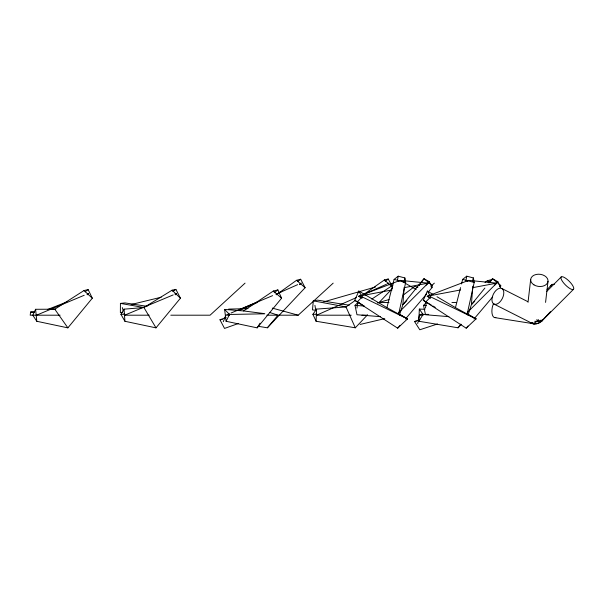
<?xml version="1.0" encoding="UTF-8"?>
<svg xmlns="http://www.w3.org/2000/svg" width="604" height="604" viewBox="0 0 604 604"><rect width="100%" height="100%" fill="white"/><g stroke="black" fill="none" stroke-linecap="round" stroke-linejoin="round"><path stroke-width="0.91" d="M147.127 306.349L125.02 302.921L120.43 303.397L120.377 312.6L122.204 312.683M461.267 324.408L458.066 327.806L418.844 321.245L419.327 309.097L424.922 309.278M367.459 314.895L355.303 327.806L316.081 321.245L316.579 309.097L346.001 306.945L355.228 300.46M404.106 288.055L402.883 304.627L399.425 315.19M404.642 280.686L404.846 277.931L398.202 276.187L394.118 279.388L386.922 307.632L407.489 318.897L397.659 328.183L354.759 300.301L358.829 291.053L386.922 307.632M472.766 286.213L471.414 304.627L467.949 315.19M473.106 281.607L473.377 277.931L466.726 276.187L462.649 279.388L461.486 283.948M349.218 305.224L317.644 300.15L313.31 300.852L312.479 309.89L316.202 310.35M428.387 291.906L431.996 287.632L432.215 285.435L423.97 278.708L402.883 304.627L406.854 300.603M489.776 282.551L492.502 278.708L500.739 285.435L500.527 287.632L497.862 281.706L492.502 278.708L488.983 283.027M528.024 302.34L530.682 279.425M545.571 302.393L548.017 281.313M34.322 311.596L30.608 312.026L30.2 315.197L60.113 315.197M356.964 308.07L357.878 301.713M425.488 308.07L426.401 301.713M397.409 280.701L398.202 276.187M465.933 280.701L466.726 276.187M404.001 282.529L404.846 277.931L405.669 282.468L398.655 314.05M472.698 281.607L473.377 277.931L474.2 282.468L467.179 314.05M417.719 323.517L419.372 315.197L422.823 313.672M432.977 294.367L427.36 291.053L423.283 300.301L466.19 328.183L476.02 318.897L455.454 307.632L460.558 287.587M223.291 321.713L225.496 316.013M67.874 327.859L54.798 309.21L35.598 309.286L32.775 315.197L36.799 321.283L67.874 327.859L92.314 298.195L88.116 289.588L83.979 290.562L54.798 309.21L52.004 309.535M226.085 321.283L224.62 309.414L243.548 310.939L273.348 291.022L277.87 289.905L281.607 298.195L257.168 327.859L226.085 321.283L229.528 314.465L264.824 313.801M120.936 314.352L124.084 309.165L143.926 307.527L172.08 290.199L175.9 289.376L180.437 298.195L155.998 327.859L124.922 321.283L120.936 314.352L124.643 314.208M257.168 327.859L260.03 323.17M418.844 321.245L423.087 314.457L428.666 314.374M316.081 321.245L312.895 314.337L316.579 309.097M419.063 285.617L423.97 278.708L429.338 281.706L431.996 287.632M458.066 327.806L460.844 324.114M484.884 288.07L471.414 304.627L474.721 301.275M258.248 326.281L267.368 327.806L277.991 315.197L269.354 312.366M397.659 328.183L400.075 325.337M405.495 318.935L426.575 294.035M466.19 328.183L467.994 326.047M474.019 318.935L492.698 296.881M430.954 286.817L432.215 285.435M499.478 286.817L500.739 285.435M547.043 289.693L551.422 284.96M541.705 321.124L550.463 311.672M267.368 327.806L305.126 287.708L300.679 279.244L296.541 280.309L278.414 293.272M378.98 302.657L392.419 288.387M357.243 301.909L362.181 296.919L407.489 318.897L405.903 318.451M425.767 301.909L430.705 296.919L476.02 318.897L474.427 318.451M380.361 316.662L356.972 314.737L355.016 305.382L357.462 302.944L359.312 302.914M398.708 312.578L428.138 283.133L400.135 280.369L358.663 296.262L361.992 297.983L358.663 296.262L392.011 289.958M448.885 316.662L425.495 314.737L423.54 305.382L425.986 302.944M467.239 312.578L496.669 283.133L468.666 280.369L427.187 296.262L430.524 297.983L427.187 296.262L460.542 289.958M546.801 291.362L561.192 276.964M541.478 321.358L573.521 289.293A8.72 2.643 45 0 0 565.895 278.429A8.72 2.643 45 0 0 562.649 281.668A8.72 2.643 45 0 0 573.521 289.293M428.025 283.012L429.338 281.706M496.556 283.012L497.862 281.706M426.13 285.096L428.138 283.133L404.053 287.685M494.661 285.096L496.669 283.133L472.585 287.685M87.18 294.714L88.539 293.476L87.142 294.714M175.303 294.714L176.662 293.476L174.843 293.914M245.058 283.133L210.071 315.197L170.804 315.197M276.473 294.714L277.825 293.476L276.096 294.193M266.832 315.197L298.195 315.197L333.182 283.133M431.603 285.647L434.344 283.133M175.273 294.714L176.662 293.476M276.436 294.714L277.825 293.476L276.164 294.352M488.168 282.476L491.807 279.539L487.322 280.732L485.057 282.393M297.749 281.532L300.679 279.244M274.208 292.759L277.87 289.905M385.216 281.29L388.213 279.01L392.615 286.915M403.117 295.182L414.835 286.326L417.892 287.353M85.156 291.762L88.116 289.588M363.683 294.51L384.446 279.909L388.213 279.01M172.857 291.506L175.9 289.376M371.792 299.093L393.053 285.05M398.565 281.411L400.135 280.369L403.351 282.196M467.088 281.411L468.666 280.369M239.018 310.615L257.123 302.604M278.678 293.053L297.644 284.658M316.3 313.408L316.602 315.197L356.262 297.636M363.163 294.586L386.439 284.273M241.517 308.863L258.791 301.404M279.509 292.449L281.238 291.709M36.519 315.197L84.198 295.281M124.122 313.506L124.643 315.197L173.189 294.918M229.278 313.748L225.813 315.197L229.588 315.197M231.015 313.023L272.623 295.643M47.761 309.429L66.848 301.962M238.557 323.442L224.529 328.425L219.969 319.78L226.085 317.485M437.545 323.971L419.788 329.784L414.54 321.509L419.856 319.644M377.424 302.951L389.059 299.539M323.827 301.841L375.446 287.028M387.217 283.654L389.029 283.133M131.143 304.522L161.185 297.228M360.097 324.439L384.748 318.64M414.54 321.509L416.352 321.2M219.969 319.78L222.34 319.493M53.839 309.527L55.696 309.339M312.895 314.337L316.564 314.246M228.644 309.097L248.025 308.621M377.847 302.627L388.968 302.453M451.935 302.536L456.571 302.468M124.643 315.197L149.18 315.197M316.602 315.197L351.226 315.197M361.924 315.197L367.542 315.197M419.372 315.197L423.117 315.197M423.54 305.382L426.356 305.579M355.016 305.382L364.401 306.039M243.548 310.939L263.903 313.544M30.608 312.026L34.217 312.532M494.684 317.591L533.951 323.812M120.43 303.397L143.926 307.527L155.998 327.859M313.31 300.852L346.001 306.945L355.303 327.806M462.649 279.388L474.2 282.468M394.118 279.388L405.669 282.468M272.313 308.108L298.195 315.197M501.833 288.493A8.72 4.968 -63.2 0 1 499.727 302.128A8.72 4.968 -63.2 0 1 492.071 298.172A8.72 4.968 -63.2 0 1 501.833 288.493L527.624 301.539M493.921 304.038L529.685 322.128M404.952 283.11L416.194 289.512M469.044 314.82L476.02 318.897M400.512 314.82L407.489 318.897M436.994 296.738L455.454 307.632M423.283 300.301L431.264 305.028M432.857 305.971L435.25 307.391M354.759 300.301L362.74 305.028M487.322 280.732L489.444 282.476M296.541 280.309L305.126 287.708M273.348 291.022L281.607 298.195M384.446 279.909L392.396 287.104M83.979 290.562L92.314 298.195M172.08 290.199L180.437 298.195M224.62 309.414L229.528 314.465M419.327 309.097L423.087 314.457M427.36 291.053L430.705 296.919M358.829 291.053L362.181 296.919M122.302 307.579L123.344 310.962M314.926 305.337L315.839 310.72M35.598 309.286L36.799 321.283M124.084 309.165L124.922 321.283M542.958 319.38A8.72 8.72 0 0 1 531.135 322.853M541.131 320.905A8.72 8.72 0 0 1 540.708 321.366M539.765 322.181A8.72 8.72 0 0 1 539.251 322.536M538.715 322.853A8.72 8.72 0 0 1 530.365 322.853M542.271 319.705A8.72 4.077 42.8 0 1 540.338 321.796M550.901 286.047A8.72 4.077 42.8 0 1 554.359 284.348M535.408 323.48A8.72 3.986 -81 0 1 532.23 322.461M495.846 317.417A8.72 3.986 -81 0 1 492.034 313.385A8.72 3.986 -81 0 1 493.71 303.329M538.436 319.576A8.72 4.968 -63.2 0 1 531.044 322.785M541.003 320.165A8.72 6.115 6.6 0 1 534.691 321.283M541.743 320.316A8.72 2.643 45 0 1 536.624 319.795M301.094 283.133L299.72 284.386L301.094 283.133M533.981 284.877A8.72 6.115 6.6 0 0 547.949 281.743A8.72 6.115 6.6 0 0 536.118 274.48A8.72 6.115 6.6 0 0 533.981 284.877"/></g></svg>
